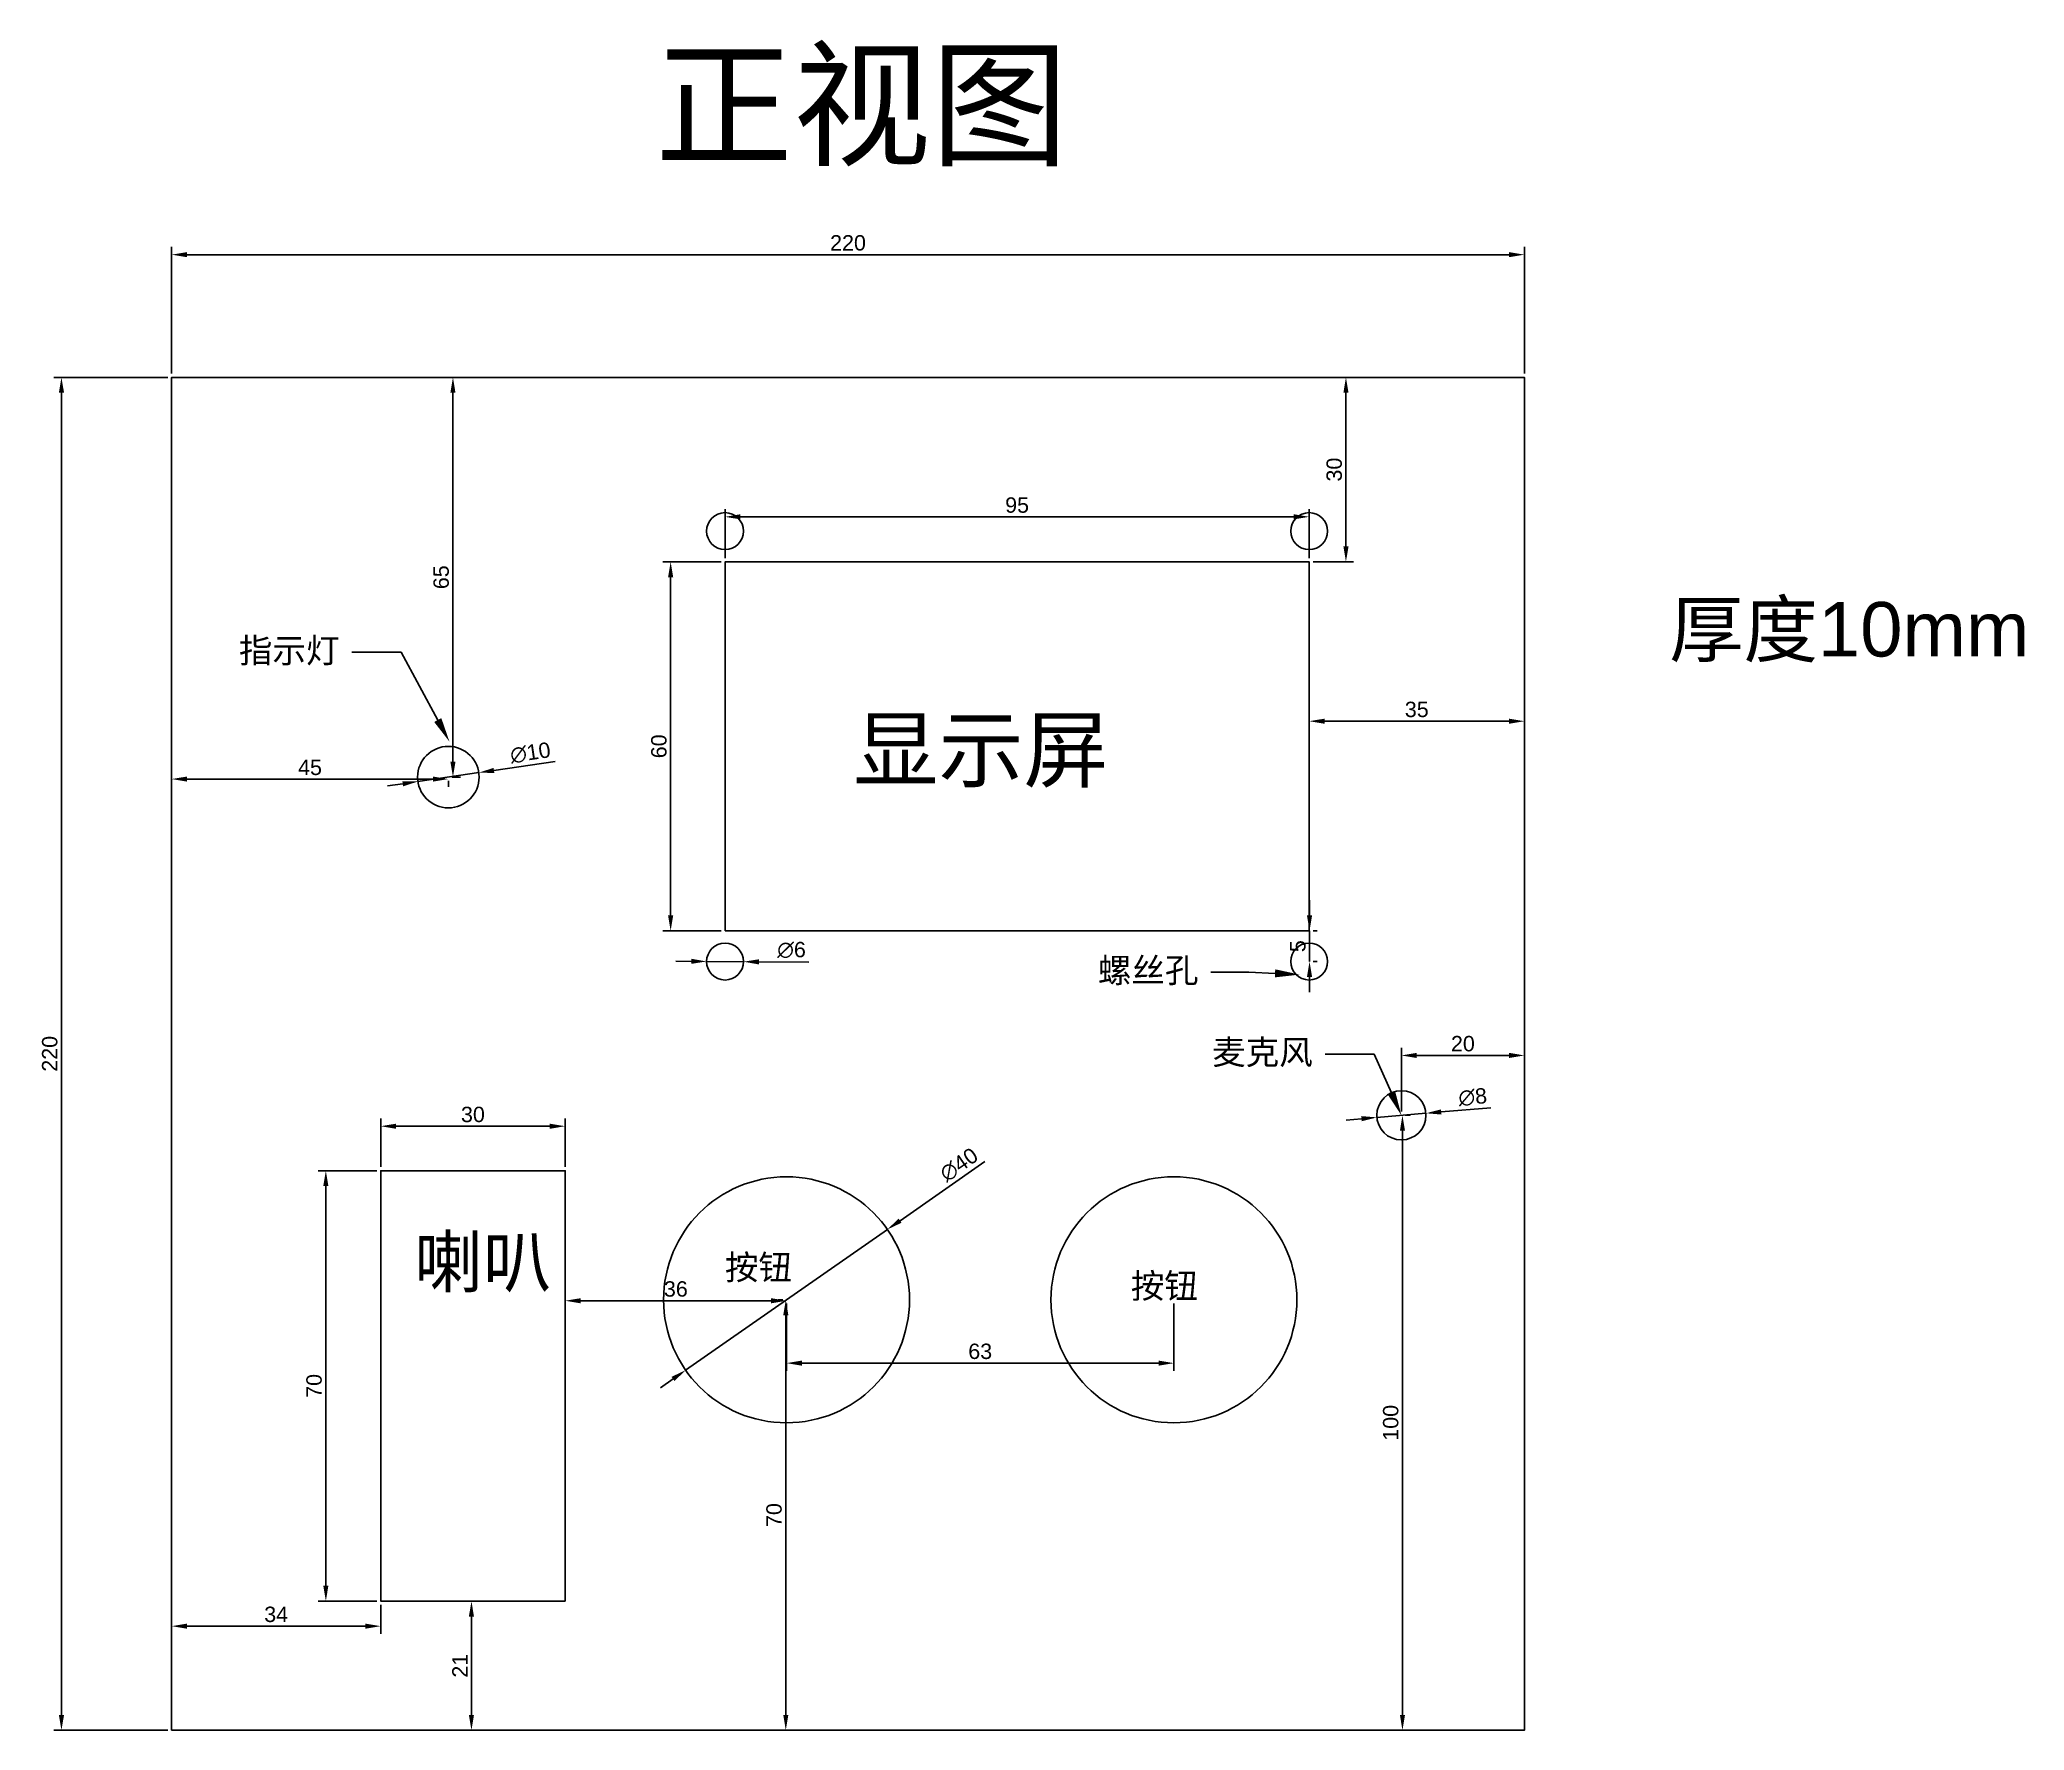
# Model space of a CAD drawing. Header units: millimetres. Extents: x -21 to 301, y 0 to 275.
import ezdxf
from ezdxf import colors
from ezdxf.entities.mleader import LeaderData, LeaderLine
from ezdxf.math import Vec2, Vec3

# ---------------------------------------------------------------- set-up
doc = ezdxf.new("R2010")
doc.units = ezdxf.units.MM
doc.linetypes.add('JIS_02_1.2', pattern=[2.5, 1.25, -1.25])
doc.layers.add('虚线', color=7, linetype='JIS_02_1.2')
doc.styles.get("Standard").update_dxf_attribs({"font": 'arial.ttf'})
doc.dimstyles.new('ISO-25', dxfattribs={"dimtxt": 2.5, "dimasz": 2.5, "dimexe": 1.25, "dimexo": 0.625, "dimtad": 1, "dimtxsty": 'Standard', "dimcen": 2.5, "dimadec": 0, "dimazin": 0, "dimtfac": 1, "dimtmove": 0, "dimatfit": 3, "dimfxl": 1, "dimarcsym": 0})

# ---------------------------------------------------------------- blocks, each defined once
blk = doc.blocks.new('*D42')
at = {"color": 0, "lineweight": -2, "transparency": 16777216}
for p, q in [((0, 220.62), (0, 241.2)), ((2.5, 239.95), (217.5, 239.95)), ((220, 220.62), (220, 241.2))]:
    blk.add_line(p, q, dxfattribs=at)
at = {"color": 0, "transparency": 16777216}
for points in [[(2.5, 240.37), (2.5, 239.54), (0, 239.95)], [(217.5, 240.37), (217.5, 239.54), (220, 239.95)]]:
    blk.add_solid(points, dxfattribs=at)
at = {"layer": 'Defpoints', "color": 0, "transparency": 16777216}
for p in [(220, 239.95), (0, 220), (220, 220)]:
    blk.add_point(p, dxfattribs=at)
at = {"color": 0, "transparency": 16777216, "insert": (110, 241.86), "char_height": 2.5, "attachment_point": 5}
blk.add_mtext('220', dxfattribs=at)
blk = doc.blocks.new('*D43')
at = {"color": 0, "lineweight": -2, "transparency": 16777216}
for p, q in [((40.05, 154.28), (49.95, 155.72)), ((62.36, 157.53), (52.42, 156.08)), ((37.58, 153.92), (35.1, 153.56))]:
    blk.add_line(p, q, dxfattribs=at)
at = {"color": 0, "transparency": 16777216}
for points in [[(52.36, 156.5), (52.48, 155.67), (49.95, 155.72)], [(37.52, 154.33), (37.64, 153.5), (40.05, 154.28)]]:
    blk.add_solid(points, dxfattribs=at)
at = {"layer": 'Defpoints', "color": 0, "transparency": 16777216}
for p in [(49.95, 155.72), (40.05, 154.28)]:
    blk.add_point(p, dxfattribs=at)
at = {"color": 0, "transparency": 16777216, "insert": (58.34, 158.94), "char_height": 2.5, "attachment_point": 5, "rotation": 8.3008}
blk.add_mtext('∅10', dxfattribs=at)
blk = doc.blocks.new('*D44')
at = {"color": 0, "lineweight": -2, "transparency": 16777216}
for p, q in [((90, 190.62), (90, 198.57)), ((92.5, 197.32), (182.5, 197.32)), ((185, 190.62), (185, 198.57))]:
    blk.add_line(p, q, dxfattribs=at)
at = {"color": 0, "transparency": 16777216}
for points in [[(92.5, 197.74), (92.5, 196.91), (90, 197.32)], [(182.5, 197.74), (182.5, 196.91), (185, 197.32)]]:
    blk.add_solid(points, dxfattribs=at)
at = {"layer": 'Defpoints', "color": 0, "transparency": 16777216}
for p in [(185, 197.32), (90, 190), (185, 190)]:
    blk.add_point(p, dxfattribs=at)
at = {"color": 0, "transparency": 16777216, "insert": (137.5, 199.22), "char_height": 2.5, "attachment_point": 5}
blk.add_mtext('95', dxfattribs=at)
blk = doc.blocks.new('*D45')
at = {"color": 0, "lineweight": -2, "transparency": 16777216}
for p, q in [((89.38, 190), (79.9, 190)), ((81.15, 187.5), (81.15, 132.5)), ((89.38, 130), (79.9, 130))]:
    blk.add_line(p, q, dxfattribs=at)
at = {"color": 0, "transparency": 16777216}
for points in [[(80.74, 187.5), (81.57, 187.5), (81.15, 190)], [(80.74, 132.5), (81.57, 132.5), (81.15, 130)]]:
    blk.add_solid(points, dxfattribs=at)
at = {"layer": 'Defpoints', "color": 0, "transparency": 16777216}
for p in [(90, 190), (81.15, 130), (90, 130)]:
    blk.add_point(p, dxfattribs=at)
at = {"color": 0, "transparency": 16777216, "insert": (79.25, 160), "char_height": 2.5, "attachment_point": 5, "rotation": 90}
blk.add_mtext('60', dxfattribs=at)
blk = doc.blocks.new('*D46')
at = {"color": 0, "lineweight": -2, "transparency": 16777216}
for p, q in [((196.01, 99.66), (203.99, 100.34)), ((214.56, 101.24), (206.48, 100.55)), ((193.52, 99.45), (191.03, 99.24))]:
    blk.add_line(p, q, dxfattribs=at)
at = {"color": 0, "transparency": 16777216}
for points in [[(206.44, 100.96), (206.51, 100.13), (203.99, 100.34)], [(193.49, 99.87), (193.56, 99.04), (196.01, 99.66)]]:
    blk.add_solid(points, dxfattribs=at)
at = {"layer": 'Defpoints', "color": 0, "transparency": 16777216}
for p in [(203.99, 100.34), (196.01, 99.66)]:
    blk.add_point(p, dxfattribs=at)
at = {"color": 0, "transparency": 16777216, "insert": (211.6, 102.96), "char_height": 2.5, "attachment_point": 5, "rotation": 4.8487}
blk.add_mtext('∅8', dxfattribs=at)
blk = doc.blocks.new('*D40')
at = {"color": 0, "lineweight": -2, "transparency": 16777216}
for p, q in [((200.17, 97.5), (200.17, 2.5)), ((200.63, 100), (201.42, 100)), ((200.63, 0), (201.42, 0))]:
    blk.add_line(p, q, dxfattribs=at)
at = {"color": 0, "transparency": 16777216}
for points in [[(199.76, 97.5), (200.59, 97.5), (200.17, 100)], [(199.76, 2.5), (200.59, 2.5), (200.17, 0)]]:
    blk.add_solid(points, dxfattribs=at)
at = {"layer": 'Defpoints', "color": 0, "transparency": 16777216}
for p in [(200, 100), (200, 0), (200.17, 0)]:
    blk.add_point(p, dxfattribs=at)
at = {"color": 0, "transparency": 16777216, "insert": (198.27, 50), "char_height": 2.5, "attachment_point": 5, "rotation": 90}
blk.add_mtext('100', dxfattribs=at)
blk = doc.blocks.new('*D41')
at = {"color": 0, "lineweight": -2, "transparency": 16777216}
for p, q in [((200, 100.62), (200, 110.99)), ((202.5, 109.74), (217.5, 109.74)), ((220, 100.62), (220, 110.99))]:
    blk.add_line(p, q, dxfattribs=at)
at = {"color": 0, "transparency": 16777216}
for points in [[(202.5, 110.16), (202.5, 109.32), (200, 109.74)], [(217.5, 110.16), (217.5, 109.32), (220, 109.74)]]:
    blk.add_solid(points, dxfattribs=at)
at = {"layer": 'Defpoints', "color": 0, "transparency": 16777216}
for p in [(220, 109.74), (200, 100), (220, 100)]:
    blk.add_point(p, dxfattribs=at)
at = {"color": 0, "transparency": 16777216, "insert": (210, 111.64), "char_height": 2.5, "attachment_point": 5}
blk.add_mtext('20', dxfattribs=at)
blk = doc.blocks.new('*D47')
at = {"color": 0, "lineweight": -2, "transparency": 16777216}
for p, q in [((34, 91.62), (34, 99.48)), ((36.5, 98.23), (61.5, 98.23)), ((64, 91.62), (64, 99.48))]:
    blk.add_line(p, q, dxfattribs=at)
at = {"color": 0, "transparency": 16777216}
for points in [[(36.5, 98.64), (36.5, 97.81), (34, 98.23)], [(61.5, 98.64), (61.5, 97.81), (64, 98.23)]]:
    blk.add_solid(points, dxfattribs=at)
at = {"layer": 'Defpoints', "color": 0, "transparency": 16777216}
for p in [(64, 98.23), (34, 91), (64, 91)]:
    blk.add_point(p, dxfattribs=at)
at = {"color": 0, "transparency": 16777216, "insert": (49, 100.13), "char_height": 2.5, "attachment_point": 5}
blk.add_mtext('30', dxfattribs=at)
blk = doc.blocks.new('*D48')
at = {"color": 0, "lineweight": -2, "transparency": 16777216}
for p, q in [((33.38, 91), (23.83, 91)), ((25.08, 88.5), (25.08, 23.5)), ((33.38, 21), (23.83, 21))]:
    blk.add_line(p, q, dxfattribs=at)
at = {"color": 0, "transparency": 16777216}
for points in [[(24.66, 88.5), (25.49, 88.5), (25.08, 91)], [(24.66, 23.5), (25.49, 23.5), (25.08, 21)]]:
    blk.add_solid(points, dxfattribs=at)
at = {"layer": 'Defpoints', "color": 0, "transparency": 16777216}
for p in [(34, 91), (25.08, 21), (34, 21)]:
    blk.add_point(p, dxfattribs=at)
at = {"color": 0, "transparency": 16777216, "insert": (23.17, 56), "char_height": 2.5, "attachment_point": 5, "rotation": 90}
blk.add_mtext('70', dxfattribs=at)
blk = doc.blocks.new('*D49')
at = {"color": 0, "lineweight": -2, "transparency": 16777216}
for p, q in [((0, 20.38), (0, 15.68)), ((34, 20.38), (34, 15.68)), ((31.5, 16.93), (2.5, 16.93))]:
    blk.add_line(p, q, dxfattribs=at)
at = {"color": 0, "transparency": 16777216}
for points in [[(2.5, 17.35), (2.5, 16.52), (0, 16.93)], [(31.5, 17.35), (31.5, 16.52), (34, 16.93)]]:
    blk.add_solid(points, dxfattribs=at)
at = {"layer": 'Defpoints', "color": 0, "transparency": 16777216}
for p in [(0, 21), (34, 21), (0, 16.93)]:
    blk.add_point(p, dxfattribs=at)
at = {"color": 0, "transparency": 16777216, "insert": (17, 18.84), "char_height": 2.5, "attachment_point": 5}
blk.add_mtext('34', dxfattribs=at)
blk = doc.blocks.new('*D50')
at = {"color": 0, "lineweight": -2, "transparency": 16777216}
for p, q in [((63.38, 21), (47.51, 21)), ((48.76, 18.5), (48.76, 2.5)), ((63.38, 0), (47.51, 0))]:
    blk.add_line(p, q, dxfattribs=at)
at = {"color": 0, "transparency": 16777216}
for points in [[(48.34, 18.5), (49.17, 18.5), (48.76, 21)], [(48.34, 2.5), (49.17, 2.5), (48.76, 0)]]:
    blk.add_solid(points, dxfattribs=at)
at = {"layer": 'Defpoints', "color": 0, "transparency": 16777216}
for p in [(64, 21), (64, 0), (48.76, 0)]:
    blk.add_point(p, dxfattribs=at)
at = {"color": 0, "transparency": 16777216, "insert": (46.88, 10.5), "char_height": 2.5, "attachment_point": 5, "rotation": 90}
blk.add_mtext('21', dxfattribs=at)
blk = doc.blocks.new('*D51')
at = {"color": 0, "lineweight": -2, "transparency": 16777216}
for p, q in [((185, 189.38), (185, 162.84)), ((220, 189.38), (220, 162.84)), ((187.5, 164.09), (217.5, 164.09))]:
    blk.add_line(p, q, dxfattribs=at)
at = {"color": 0, "transparency": 16777216}
for points in [[(187.5, 164.5), (187.5, 163.67), (185, 164.09)], [(217.5, 164.5), (217.5, 163.67), (220, 164.09)]]:
    blk.add_solid(points, dxfattribs=at)
at = {"layer": 'Defpoints', "color": 0, "transparency": 16777216}
for p in [(185, 190), (220, 190), (220, 164.09)]:
    blk.add_point(p, dxfattribs=at)
at = {"color": 0, "transparency": 16777216, "insert": (202.5, 165.99), "char_height": 2.5, "attachment_point": 5}
blk.add_mtext('35', dxfattribs=at)
blk = doc.blocks.new('*D52')
at = {"color": 0, "lineweight": -2, "transparency": 16777216}
for p, q in [((185.63, 220), (192.23, 220)), ((190.98, 192.5), (190.98, 217.5)), ((185.63, 190), (192.23, 190))]:
    blk.add_line(p, q, dxfattribs=at)
at = {"color": 0, "transparency": 16777216}
for points in [[(190.57, 217.5), (191.4, 217.5), (190.98, 220)], [(190.57, 192.5), (191.4, 192.5), (190.98, 190)]]:
    blk.add_solid(points, dxfattribs=at)
at = {"layer": 'Defpoints', "color": 0, "transparency": 16777216}
for p in [(185, 220), (190.98, 220), (185, 190)]:
    blk.add_point(p, dxfattribs=at)
at = {"color": 0, "transparency": 16777216, "insert": (189.08, 205), "char_height": 2.5, "attachment_point": 5, "rotation": 90}
blk.add_mtext('30', dxfattribs=at)
blk = doc.blocks.new('*D53')
at = {"color": 0, "lineweight": -2, "transparency": 16777216}
for p, q in [((0, 154.38), (0, 153.43)), ((42.5, 154.68), (2.5, 154.68)), ((45, 154.38), (45, 153.43))]:
    blk.add_line(p, q, dxfattribs=at)
at = {"color": 0, "transparency": 16777216}
for points in [[(2.5, 155.09), (2.5, 154.26), (0, 154.68)], [(42.5, 155.09), (42.5, 154.26), (45, 154.68)]]:
    blk.add_solid(points, dxfattribs=at)
at = {"layer": 'Defpoints', "color": 0, "transparency": 16777216}
for p in [(0, 155), (45, 155), (0, 154.68)]:
    blk.add_point(p, dxfattribs=at)
at = {"color": 0, "transparency": 16777216, "insert": (22.5, 156.57), "char_height": 2.5, "attachment_point": 5}
blk.add_mtext('45', dxfattribs=at)
blk = doc.blocks.new('*D54')
at = {"color": 0, "lineweight": -2, "transparency": 16777216}
for p, q in [((45.63, 220), (47, 220)), ((45.75, 157.5), (45.75, 217.5)), ((45.63, 155), (47, 155))]:
    blk.add_line(p, q, dxfattribs=at)
at = {"color": 0, "transparency": 16777216}
for points in [[(45.33, 217.5), (46.16, 217.5), (45.75, 220)], [(45.33, 157.5), (46.16, 157.5), (45.75, 155)]]:
    blk.add_solid(points, dxfattribs=at)
at = {"layer": 'Defpoints', "color": 0, "transparency": 16777216}
for p in [(45, 220), (45.75, 220), (45, 155)]:
    blk.add_point(p, dxfattribs=at)
at = {"color": 0, "transparency": 16777216, "insert": (43.84, 187.5), "char_height": 2.5, "attachment_point": 5, "rotation": 90}
blk.add_mtext('65', dxfattribs=at)
blk = doc.blocks.new('*D55')
at = {"color": 0, "lineweight": -2, "transparency": 16777216}
for p, q in [((132.27, 92.5), (118.46, 82.87)), ((83.59, 58.56), (116.41, 81.44)), ((81.54, 57.13), (79.49, 55.7))]:
    blk.add_line(p, q, dxfattribs=at)
at = {"color": 0, "transparency": 16777216}
for points in [[(118.22, 83.21), (118.7, 82.53), (116.41, 81.44)], [(81.3, 57.47), (81.78, 56.79), (83.59, 58.56)]]:
    blk.add_solid(points, dxfattribs=at)
at = {"layer": 'Defpoints', "color": 0, "transparency": 16777216}
for p in [(116.41, 81.44), (83.59, 58.56)]:
    blk.add_point(p, dxfattribs=at)
at = {"color": 0, "transparency": 16777216, "insert": (128.05, 91.96), "char_height": 2.5, "attachment_point": 5, "rotation": 34.8828}
blk.add_mtext('∅40', dxfattribs=at)
blk = doc.blocks.new('*D56')
at = {"color": 0, "lineweight": -2, "transparency": 16777216}
for p, q in [((100, 69.38), (100, 58.45)), ((163, 69.38), (163, 58.45)), ((102.5, 59.7), (160.5, 59.7))]:
    blk.add_line(p, q, dxfattribs=at)
at = {"color": 0, "transparency": 16777216}
for points in [[(102.5, 60.12), (102.5, 59.29), (100, 59.7)], [(160.5, 60.12), (160.5, 59.29), (163, 59.7)]]:
    blk.add_solid(points, dxfattribs=at)
at = {"layer": 'Defpoints', "color": 0, "transparency": 16777216}
for p in [(100, 70), (163, 70), (163, 59.7)]:
    blk.add_point(p, dxfattribs=at)
at = {"color": 0, "transparency": 16777216, "insert": (131.5, 61.61), "char_height": 2.5, "attachment_point": 5}
blk.add_mtext('63', dxfattribs=at)
blk = doc.blocks.new('*D57')
at = {"color": 0, "lineweight": -2, "transparency": 16777216}
for p, q in [((99.38, 70), (98.63, 70)), ((99.88, 67.5), (99.88, 2.5)), ((99.38, 0), (98.63, 0))]:
    blk.add_line(p, q, dxfattribs=at)
at = {"color": 0, "transparency": 16777216}
for points in [[(99.47, 67.5), (100.3, 67.5), (99.88, 70)], [(99.47, 2.5), (100.3, 2.5), (99.88, 0)]]:
    blk.add_solid(points, dxfattribs=at)
at = {"layer": 'Defpoints', "color": 0, "transparency": 16777216}
for p in [(100, 70), (100, 0), (99.88, 0)]:
    blk.add_point(p, dxfattribs=at)
at = {"color": 0, "transparency": 16777216, "insert": (97.98, 35), "char_height": 2.5, "attachment_point": 5, "rotation": 90}
blk.add_mtext('70', dxfattribs=at)
blk = doc.blocks.new('*D58')
at = {"color": 0, "lineweight": -2, "transparency": 16777216}
for p, q in [((64, 69.38), (64, 68.6)), ((97.5, 69.85), (66.5, 69.85)), ((100, 69.38), (100, 68.6))]:
    blk.add_line(p, q, dxfattribs=at)
at = {"color": 0, "transparency": 16777216}
for points in [[(66.5, 70.26), (66.5, 69.43), (64, 69.85)], [(97.5, 70.26), (97.5, 69.43), (100, 69.85)]]:
    blk.add_solid(points, dxfattribs=at)
at = {"layer": 'Defpoints', "color": 0, "transparency": 16777216}
for p in [(64, 70), (64, 69.85), (100, 70)]:
    blk.add_point(p, dxfattribs=at)
at = {"color": 0, "transparency": 16777216, "insert": (82, 71.75), "char_height": 2.5, "attachment_point": 5}
blk.add_mtext('36', dxfattribs=at)
blk = doc.blocks.new('*D59')
at = {"layer": 'Defpoints', "color": 0, "lineweight": -2, "transparency": 16777216}
for p, q in [((-0.63, 220), (-19.17, 220)), ((-17.92, 217.5), (-17.92, 2.5)), ((-0.63, 0), (-19.17, 0))]:
    blk.add_line(p, q, dxfattribs=at)
at = {"layer": 'Defpoints', "color": 0, "transparency": 16777216}
for p in [(0, 220), (0, 0), (-17.92, 0)]:
    blk.add_point(p, dxfattribs=at)
for points in [[(-18.34, 217.5), (-17.5, 217.5), (-17.92, 220)], [(-18.34, 2.5), (-17.5, 2.5), (-17.92, 0)]]:
    blk.add_solid(points, dxfattribs=at)
at = {"layer": 'Defpoints', "color": 0, "transparency": 16777216, "insert": (-19.82, 110), "char_height": 2.5, "attachment_point": 5, "rotation": 90}
blk.add_mtext('220', dxfattribs=at)
blk = doc.blocks.new('*D60')
at = {"layer": 'Defpoints', "color": 0, "lineweight": -2, "transparency": 16777216}
for p, q in [((84.5, 125.04), (82, 125.07)), ((87, 125.02), (93, 124.98)), ((103.61, 124.89), (95.5, 124.96))]:
    blk.add_line(p, q, dxfattribs=at)
at = {"layer": 'Defpoints', "color": 0, "transparency": 16777216}
for p in [(87, 125.02), (93, 124.98)]:
    blk.add_point(p, dxfattribs=at)
for points in [[(84.5, 125.46), (84.5, 124.63), (87, 125.02)], [(95.5, 125.37), (95.5, 124.54), (93, 124.98)]]:
    blk.add_solid(points, dxfattribs=at)
at = {"layer": 'Defpoints', "color": 0, "transparency": 16777216, "insert": (100.82, 126.88), "char_height": 2.5, "attachment_point": 5, "rotation": 359.534}
blk.add_mtext('∅6', dxfattribs=at)
blk = doc.blocks.new('*D61')
at = {"layer": 'Defpoints', "color": 0, "lineweight": -2, "transparency": 16777216}
for p, q in [((185.06, 132.5), (185.06, 135)), ((185.06, 130), (185.06, 125)), ((185.63, 130), (186.31, 130)), ((185.63, 125), (186.31, 125)), ((185.06, 122.5), (185.06, 120))]:
    blk.add_line(p, q, dxfattribs=at)
at = {"layer": 'Defpoints', "color": 0, "transparency": 16777216}
for p in [(185, 130), (185, 125), (185.06, 125)]:
    blk.add_point(p, dxfattribs=at)
for points in [[(184.64, 132.5), (185.48, 132.5), (185.06, 130)], [(184.64, 122.5), (185.48, 122.5), (185.06, 125)]]:
    blk.add_solid(points, dxfattribs=at)
at = {"layer": 'Defpoints', "color": 0, "transparency": 16777216, "insert": (183.17, 127.5), "char_height": 2.5, "attachment_point": 5, "rotation": 90}
blk.add_mtext('5', dxfattribs=at)

msp = doc.modelspace()

# ---------------------------------------------------------------- linework, layer by layer
for points in [[(0, 0), (220, 0), (220, 220), (0, 220)], [(90, 130), (185, 130), (185, 190), (90, 190)], [(64, 21), (34, 21), (34, 91), (64, 91)]]:
    msp.add_lwpolyline(points, close=True)
for centre, radius in [((45, 155), 5), ((200, 100), 4), ((100, 70), 20), ((163, 70), 20)]:
    msp.add_circle(centre, radius)
at = {"layer": 'Defpoints'}
for centre in [(90, 195), (185, 195), (90, 125), (185, 125)]:
    msp.add_circle(centre, 3, dxfattribs=at)

# ---------------------------------------------------------------- texts
at = {"attachment_point": 1}
for s, width, gutter_width, insert, char_height in [('{\\fSimSun|b0|i0|c134|p2;正视图}', 664.79314, 82.187, (78.611, 272.555), 16.4373), ('{\\fSimSun|b0|i0|c134|p2;显示屏}', 275.35973, 50.738, (110.867, 164.563), 10.14758), ('{\\fSimSun|b0|i0|c134|p2;喇叭}', 76.02844, 40.926, (39.441, 80.269), 8.18526), ('{\\fSimSun|b0|i0|c134|p2;按钮}', 19.52565, 12.5, (89.991, 77.29), 4), ('{\\fSimSun|b0|i0|c134|p2;按钮}', 19.52565, 12.5, (155.993, 74.276), 4)]:
    msp.add_mtext_dynamic_manual_height_columns(s, width=width, gutter_width=gutter_width, heights=[0], dxfattribs=dict(at, insert=insert, char_height=char_height))
at = {"layer": '虚线', "insert": (243.558, 183.471), "char_height": 8.86151, "attachment_point": 1}
msp.add_mtext_dynamic_manual_height_columns('\\pxsm1.5;{\\fSimSun|b0|i0|c134|p2;厚度}10mm', width=230.64993, gutter_width=44.308, heights=[89.003], dxfattribs=at)

# ---------------------------------------------------------------- dimensions: what is measured, and where the dimension line sits
for base, p1, p2, picture, middle in [((220, 239.954), (0, 220), (220, 220), '*D42', (110, 241.855)), ((185, 197.322), (90, 190), (185, 190), '*D44', (137.5, 199.224)), ((220, 164.087), (185, 190), (220, 190), '*D51', (202.5, 165.989)), ((0, 154.675), (45, 155), (0, 155), '*D53', (22.5, 156.572)), ((220, 109.741), (200, 100), (220, 100), '*D41', (210, 111.643)), ((64, 98.228), (34, 91), (64, 91), '*D47', (49, 100.13)), ((64, 69.847), (100, 70), (64, 70), '*D58', (82, 71.749)), ((163, 59.704), (100, 70), (163, 70), '*D56', (131.5, 61.606)), ((0, 16.934), (34, 21), (0, 21), '*D49', (17, 18.836))]:
    dim = msp.add_linear_dim(base=base, p1=p1, p2=p2, dimstyle='ISO-25')
    dim.commit()
    dim.dimension.update_dxf_attribs({"geometry": picture, "text_midpoint": middle})
for base, p1, p2, picture, middle in [((45.745, 220), (45, 155), (45, 220), '*D54', (43.844, 187.5)), ((190.984, 220), (185, 190), (185, 220), '*D52', (189.081, 205)), ((81.154, 130), (90, 190), (90, 130), '*D45', (79.253, 160)), ((200.174, 0), (200, 100), (200, 0), '*D40', (198.273, 50)), ((25.076, 21), (34, 91), (34, 21), '*D48', (23.175, 56)), ((99.885, 0), (100, 70), (100, 0), '*D57', (97.983, 35)), ((48.757, 0), (64, 21), (64, 0), '*D50', (46.877, 10.5))]:
    dim = msp.add_linear_dim(base=base, p1=p1, p2=p2, angle=90, dimstyle='ISO-25')
    dim.commit()
    dim.dimension.update_dxf_attribs({"geometry": picture, "text_midpoint": middle})
for p1, p2, picture, middle in [((40.052, 154.278), (49.948, 155.722), '*D43', (58.342, 158.939)), ((196.014, 99.662), (203.986, 100.338), '*D46', (211.598, 102.962))]:
    dim = msp.add_diameter_dim_2p(p1=p1, p2=p2, dimstyle='ISO-25')
    dim.commit()
    dim.dimension.update_dxf_attribs({"geometry": picture, "text_midpoint": middle})
dim = msp.add_diameter_dim_2p(p1=(83.594, 58.562), p2=(116.406, 81.438), dimstyle='ISO-25')
dim.commit()
dim.dimension.update_dxf_attribs({"geometry": '*D55', "text_midpoint": (129.18, 90.343), "dimtype": 163})
at = {"layer": 'Defpoints'}
for base, p1, p2, picture, middle in [((-17.919, 0), (0, 220), (0, 0), '*D59', (-19.82, 110)), ((185.062, 125), (185, 130), (185, 125), '*D61', (183.165, 127.5))]:
    dim = msp.add_linear_dim(base=base, p1=p1, p2=p2, angle=90, dimstyle='ISO-25', dxfattribs=at)
    dim.commit()
    dim.dimension.update_dxf_attribs({"geometry": picture, "text_midpoint": middle})
dim = msp.add_diameter_dim_2p(p1=(87, 125.024), p2=(93, 124.976), dimstyle='ISO-25', dxfattribs=at)
dim.commit()
dim.dimension.update_dxf_attribs({"geometry": '*D60', "text_midpoint": (100.803, 124.912), "dimtype": 163})

# ---------------------------------------------------------------- leaders
ml = msp.add_multileader_mtext('Standard')
ml.set_content('{\\fSimSun|b0|i0|c134|p2;指示灯}', color=256)
ml.set_leader_properties()
ml.build(insert=Vec2(0, 0))
ctx = ml.context
ctx.base_point, ctx.plane_origin = Vec3(8.769, 175.309), Vec3(45.187, 160.755)
ctx.text_align_type = 2
notes = []
notes.append((ctx, [(0, (1, 1, 0), (37.306, 175.309), (-1, 0), 8, [(0, [(45.187, 160.755)], 0, [])])]))
ctx.mtext.insert, ctx.mtext.alignment, ctx.mtext.flow_direction = Vec3(27.306, 177.588), 3, 5
ml = msp.add_multileader_mtext('Standard')
ml.set_content('{\\fSimSun|b0|i0|c134|p2;麦克风}', color=256)
ml.set_leader_properties()
ml.build(insert=Vec2(0, 0))
ctx = ml.context
ctx.base_point, ctx.plane_origin = Vec3(166.935, 109.967), Vec3(200, 100)
ctx.text_align_type = 2
notes.append((ctx, [(0, (1, 1, 0), (195.583, 109.967), (-1, 0), 8, [(0, [(200, 100)], 0, [])])]))
ctx.mtext.insert, ctx.mtext.alignment, ctx.mtext.flow_direction = Vec3(185.583, 112.268), 3, 5
ml = msp.add_multileader_mtext('Standard', dxfattribs=at)
ml.set_content('{\\fSimSun|b0|i0|c134|p2;螺丝孔}', color=256)
ml.set_leader_properties()
ml.build(insert=Vec2(0, 0))
ctx = ml.context
ctx.base_point, ctx.plane_origin = Vec3(148.378, 123.3), Vec3(183.444, 122.886)
ctx.text_align_type = 2
notes.append((ctx, [(0, (1, 1, 0), (175.187, 123.3), (-1, 0), 6.183, [(0, [(183.444, 122.886)], 0, [])])]))
ctx.mtext.insert, ctx.mtext.alignment, ctx.mtext.flow_direction = Vec3(167.004, 125.58), 3, 5
for ctx, leaders in notes:
    for number, flags, end, landing, length, lines in leaders:
        leader = LeaderData()
        leader.index, (leader.has_last_leader_line, leader.has_dogleg_vector, leader.attachment_direction) = number, flags
        leader.last_leader_point, leader.dogleg_vector, leader.dogleg_length = Vec3(end), Vec3(landing), length
        for number, points, colour, breaks in lines:
            line = LeaderLine()
            line.index, line.vertices, line.color, line.breaks = number, Vec3.list(points), colors.encode_raw_color(colour), breaks
            leader.lines.append(line)
        ctx.leaders.append(leader)

doc.saveas('drawing.dxf')
